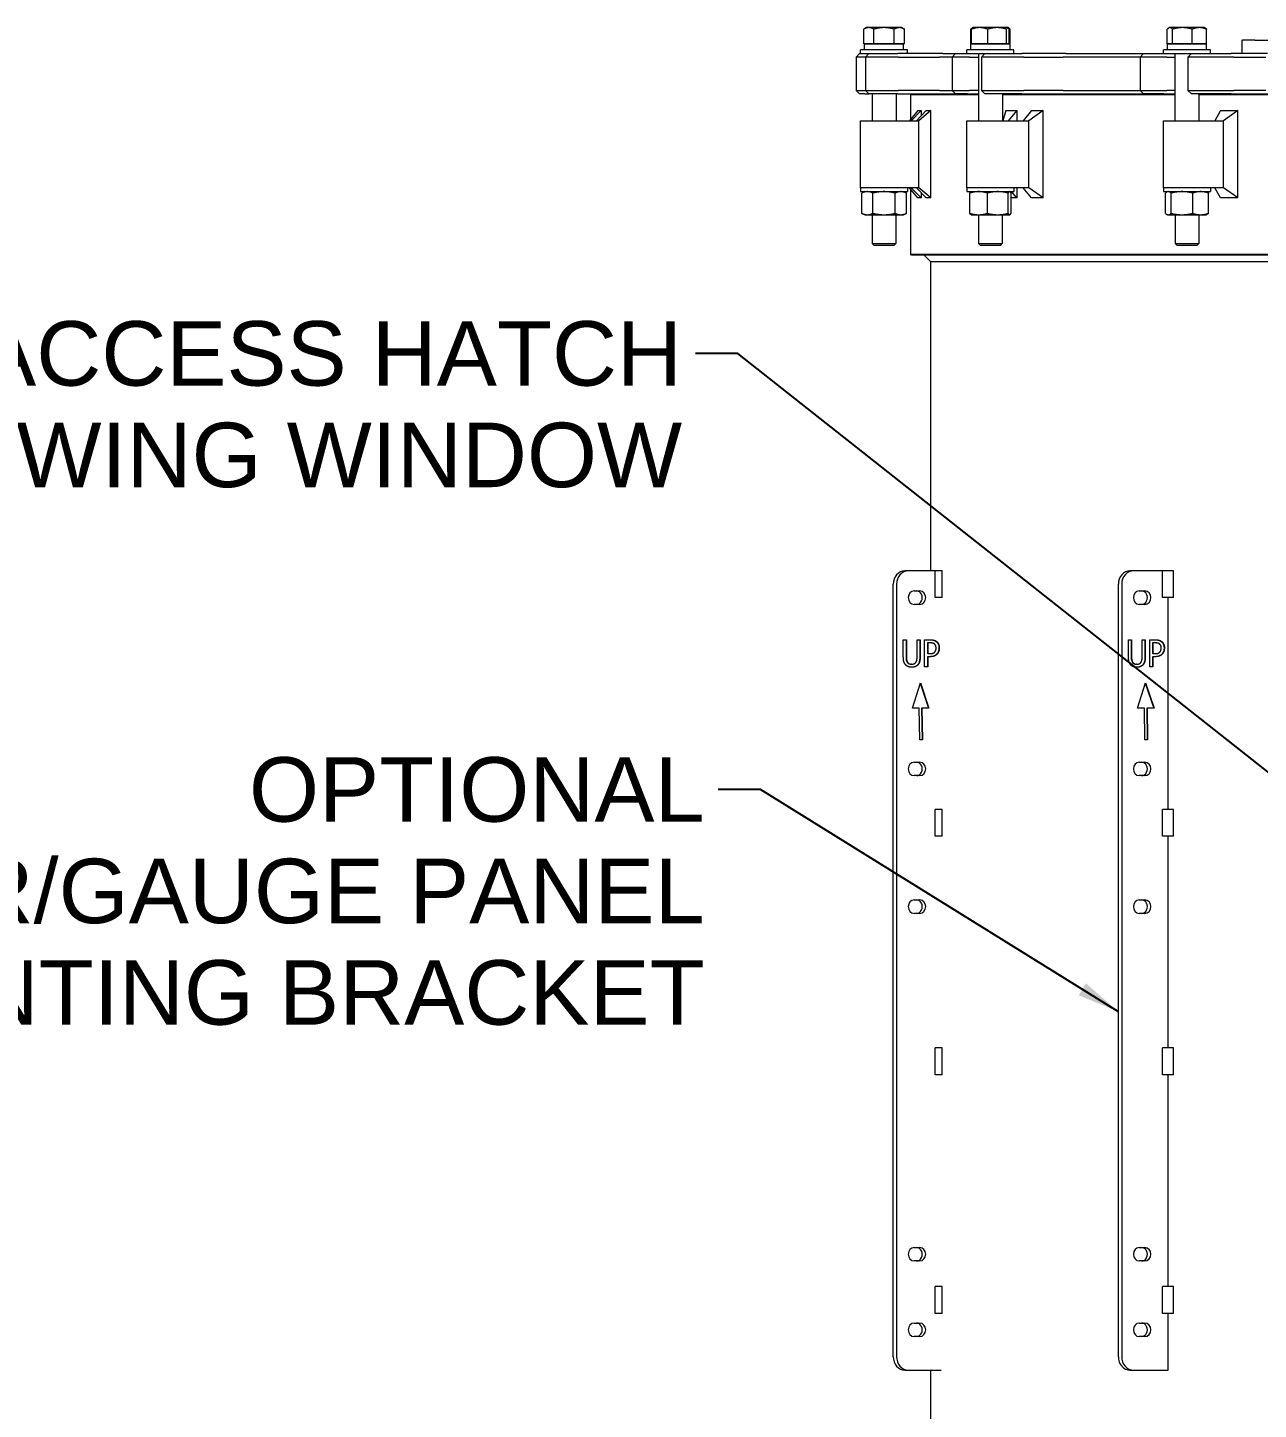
# Model space of a CAD drawing. Header units: inches. Extents: x 20 to 536, y 8 to 344.
# Drawn here: x 213 to 258.8, y 97.5 to 148.9 of the extents above; entities that cross this region are included whole.
import ezdxf

# ---------------------------------------------------------------- set-up
doc = ezdxf.new("R2010")
doc.units = ezdxf.units.IN
doc.header["$LTSCALE"] = 16
doc.header["$MEASUREMENT"] = 0
doc.layers.add('Symbol (ANSI)', color=7, linetype='Continuous', lineweight=25)
doc.layers.add('Visible (ANSI)', color=7, linetype='Continuous', lineweight=50)
doc.styles.add('MEMCOR Medium', font='arial.ttf')
doc.dimstyles.new('Default (ANSI)$7', dxfattribs={"dimscale": 16, "dimtxt": 0.15, "dimasz": 0.098425, "dimexe": 0.125, "dimexo": 0.0625, "dimgap": 0.031496, "dimtad": 0, "dimtih": 1, "dimtoh": 1, "dimdec": 4, "dimrnd": 1e-08, "dimzin": 3, "dimdsep": 46, "dimlunit": 5, "dimtxsty": 'MEMCOR Medium', "dimcen": 0.09, "dimdle": 0.393701, "dimclrd": 256, "dimclre": 256, "dimclrt": 256, "dimadec": 0, "dimazin": 1, "dimtfac": 0.8, "dimtofl": 0, "dimtmove": 0, "dimatfit": 3, "dimfxl": 1, "dimfrac": 1, "dimtolj": 1, "dimtzin": 4, "dimlwd": -1, "dimlwe": -1, "dimarcsym": 0})

msp = doc.modelspace()

# ---------------------------------------------------------------- linework, layer by layer
at = {"layer": 'Visible (ANSI)', "linetype": 'Continuous', "lineweight": 18}
for p, q in [((244.252072, 148.939596), (244.150589, 148.881005)), ((244.150589, 148.335596), (244.150589, 148.881005)), ((244.33996, 148.939596), (244.252072, 148.939596)), ((244.908072, 148.939596), (244.33996, 148.939596)), ((244.52933, 148.335596), (244.52933, 148.881005)), ((245.476185, 148.939596), (244.908072, 148.939596)), ((245.286814, 148.335596), (245.286814, 148.881005)), ((245.564072, 148.939596), (245.476185, 148.939596)), ((245.564072, 148.939596), (245.665556, 148.881005)), ((245.665556, 148.335596), (245.665556, 148.881005)), ((248.133447, 148.335596), (248.133447, 148.881005)), ((248.165296, 148.335596), (248.165296, 148.881005)), ((248.203459, 148.936328), (248.185979, 148.926236)), ((248.20912, 148.939596), (248.203459, 148.936328)), ((248.465772, 148.939596), (248.20912, 148.939596)), ((249.11616, 148.939596), (248.465772, 148.939596)), ((248.766248, 148.335596), (248.766248, 148.881005)), ((249.515508, 148.939596), (249.11616, 148.939596)), ((249.466072, 148.335596), (249.466072, 148.881005)), ((249.52112, 148.939596), (249.515508, 148.939596)), ((249.52112, 148.939596), (249.52678, 148.936328)), ((249.52678, 148.936328), (249.544261, 148.926236)), ((249.564943, 148.335596), (249.564943, 148.881005)), ((249.596793, 148.335596), (249.596793, 148.881005)), ((255.445117, 148.335596), (255.445117, 148.881005)), ((255.52079, 148.939596), (255.497649, 148.926236)), ((255.543143, 148.939596), (255.52079, 148.939596)), ((256.007005, 148.939596), (255.543143, 148.939596)), ((255.641169, 148.335596), (255.641169, 148.881005)), ((256.640652, 148.939596), (256.007005, 148.939596)), ((256.372841, 148.335596), (256.372841, 148.881005)), ((256.83279, 148.939596), (256.640652, 148.939596)), ((256.83279, 148.939596), (256.855931, 148.926236)), ((256.908463, 148.335596), (256.908463, 148.881005)), ((245.783072, 148.116592), (244.033072, 148.116592)), ((244.033072, 147.975967), (244.033072, 148.116592)), ((244.33996, 148.335596), (244.150589, 148.335596)), ((244.178572, 148.335592), (245.637058, 148.335592)), ((244.178572, 148.116592), (244.178572, 148.335592)), ((244.252072, 148.335596), (244.252072, 148.335592)), ((244.52933, 148.335596), (244.33996, 148.335596)), ((244.908072, 148.335596), (244.52933, 148.335596)), ((245.286814, 148.335596), (244.908072, 148.335596)), ((245.476185, 148.335596), (245.286814, 148.335596)), ((245.665556, 148.335596), (245.476185, 148.335596)), ((245.564072, 148.335596), (245.564072, 148.335592)), ((245.637572, 148.116592), (245.637572, 148.180341)), ((245.783072, 147.975967), (245.783072, 148.116592)), ((249.74012, 148.116592), (247.99012, 148.116592)), ((247.99012, 147.975967), (247.99012, 148.116592)), ((248.165296, 148.335596), (248.133447, 148.335596)), ((248.13562, 148.335592), (249.59462, 148.335592)), ((248.13562, 148.116592), (248.13562, 148.335592)), ((248.465772, 148.335596), (248.165296, 148.335596)), ((248.20912, 148.335596), (248.20912, 148.335592)), ((248.766248, 148.335596), (248.465772, 148.335596)), ((249.11616, 148.335596), (248.766248, 148.335596)), ((249.466072, 148.335596), (249.11616, 148.335596)), ((249.515508, 148.335596), (249.466072, 148.335596)), ((249.564943, 148.335596), (249.515508, 148.335596)), ((249.52112, 148.335596), (249.52112, 148.335592)), ((249.596793, 148.335596), (249.564943, 148.335596)), ((249.59462, 148.116592), (249.59462, 148.335592)), ((249.74012, 147.975967), (249.74012, 148.116592)), ((257.05179, 148.116592), (255.30179, 148.116592)), ((255.30179, 147.975967), (255.30179, 148.116592)), ((255.543143, 148.335596), (255.445117, 148.335596)), ((255.44729, 148.335592), (256.90629, 148.335592)), ((255.44729, 148.116592), (255.44729, 148.335592)), ((255.52079, 148.335596), (255.52079, 148.335592)), ((255.641169, 148.335596), (255.543143, 148.335596)), ((256.007005, 148.335596), (255.641169, 148.335596)), ((256.372841, 148.335596), (256.007005, 148.335596)), ((256.640652, 148.335596), (256.372841, 148.335596)), ((256.908463, 148.335596), (256.640652, 148.335596)), ((256.83279, 148.335596), (256.83279, 148.335592)), ((256.90629, 148.116592), (256.90629, 148.335592)), ((257.05179, 147.975967), (257.05179, 148.116592)), ((258.218329, 148.475967), (258.242801, 148.475967)), ((258.218329, 148.475967), (258.218329, 147.975967)), ((258.706327, 148.475967), (258.242801, 148.475967)), ((258.706327, 148.475967), (259.336363, 148.475967)), ((243.995193, 147.975967), (243.865193, 147.845967)), ((243.877713, 147.845967), (243.865193, 147.845967)), ((243.865193, 147.845967), (243.865193, 146.605967)), ((243.923493, 147.845967), (243.877713, 147.845967)), ((244.21258, 147.845967), (243.923493, 147.845967)), ((243.995193, 147.975967), (244.006086, 147.975967)), ((244.006086, 147.975967), (244.033072, 147.975967)), ((244.033072, 147.975967), (244.34258, 147.975967)), ((244.34258, 147.975967), (244.21258, 147.845967)), ((244.218826, 147.845967), (244.21258, 147.845967)), ((244.21258, 147.845967), (244.21258, 146.605967)), ((244.282693, 147.845967), (244.218826, 147.845967)), ((245.450463, 147.845967), (244.282693, 147.845967)), ((244.34258, 147.975967), (244.345578, 147.975967)), ((244.345578, 147.975967), (244.409142, 147.975967)), ((244.409142, 147.975967), (245.425102, 147.975967)), ((246.375359, 147.975967), (245.425102, 147.975967)), ((245.450463, 147.845967), (246.40072, 147.845967)), ((247.101134, 147.975967), (246.375359, 147.975967)), ((246.40072, 147.845967), (246.976733, 147.845967)), ((247.438587, 147.845967), (246.976733, 147.845967)), ((247.101134, 147.975967), (247.568587, 147.975967)), ((247.568587, 147.975967), (247.438587, 147.845967)), ((247.586644, 147.845967), (247.438587, 147.845967)), ((247.438587, 147.845967), (247.438587, 146.605967)), ((247.568587, 147.975967), (247.697397, 147.975967)), ((247.7351, 147.845967), (247.586644, 147.845967)), ((247.697397, 147.975967), (247.845148, 147.975967)), ((248.085622, 147.845967), (247.7351, 147.845967)), ((247.845148, 147.975967), (247.99012, 147.975967)), ((247.99012, 147.975967), (248.660085, 147.975967)), ((248.085622, 147.845967), (248.41762, 147.845967)), ((248.41762, 147.975967), (248.41762, 145.475967)), ((248.660085, 147.975967), (248.530085, 147.845967)), ((248.576139, 147.845967), (248.530085, 147.845967)), ((248.530085, 147.845967), (248.530085, 146.605967)), ((248.739929, 147.845967), (248.576139, 147.845967)), ((248.660085, 147.975967), (248.682191, 147.975967)), ((248.682191, 147.975967), (248.845203, 147.975967)), ((250.105298, 147.845967), (248.739929, 147.845967)), ((248.845203, 147.975967), (250.033074, 147.975967)), ((250.838663, 147.975967), (250.033074, 147.975967)), ((250.105298, 147.845967), (250.910887, 147.845967)), ((251.67566, 147.975967), (250.838663, 147.975967)), ((250.910887, 147.845967), (251.57517, 147.845967)), ((254.431541, 147.845967), (251.57517, 147.845967)), ((251.67566, 147.975967), (254.561541, 147.975967)), ((254.561541, 147.975967), (254.431541, 147.845967)), ((254.844834, 147.845967), (254.431541, 147.845967)), ((254.431541, 147.845967), (254.431541, 146.605967)), ((254.561541, 147.975967), (254.921106, 147.975967)), ((255.073366, 147.845967), (254.844834, 147.845967)), ((254.921106, 147.975967), (255.148552, 147.975967)), ((255.425822, 147.845967), (255.073366, 147.845967)), ((255.148552, 147.975967), (255.315592, 147.975967)), ((255.315592, 147.975967), (256.345159, 147.975967)), ((255.425822, 147.845967), (255.72929, 147.845967)), ((255.72929, 147.975967), (255.72929, 145.475967)), ((256.345159, 147.975967), (256.215159, 147.845967)), ((256.332069, 147.845967), (256.215159, 147.845967)), ((256.215159, 147.845967), (256.215159, 146.605967)), ((256.570847, 147.845967), (256.332069, 147.845967)), ((256.345159, 147.975967), (256.401276, 147.975967)), ((256.401276, 147.975967), (256.638919, 147.975967)), ((257.92595, 147.845967), (256.570847, 147.845967)), ((256.638919, 147.975967), (257.817859, 147.975967)), ((258.356136, 147.975967), (257.817859, 147.975967)), ((257.92595, 147.845967), (258.464227, 147.845967)), ((259.17693, 147.975967), (258.356136, 147.975967)), ((258.464227, 147.845967), (259.115651, 147.845967)), ((243.865193, 146.605967), (243.877713, 146.605967)), ((243.995193, 146.475967), (243.865193, 146.605967)), ((243.877713, 146.605967), (243.923493, 146.605967)), ((243.923493, 146.605967), (244.21258, 146.605967)), ((244.21258, 146.605967), (244.218826, 146.605967)), ((244.34258, 146.475967), (244.21258, 146.605967)), ((244.218826, 146.605967), (244.282693, 146.605967)), ((244.282693, 146.605967), (245.450463, 146.605967)), ((246.40072, 146.605967), (245.450463, 146.605967)), ((246.976733, 146.605967), (246.40072, 146.605967)), ((246.976733, 146.605967), (247.438587, 146.605967)), ((247.438587, 146.605967), (247.586644, 146.605967)), ((247.568587, 146.475967), (247.438587, 146.605967)), ((247.586644, 146.605967), (247.7351, 146.605967)), ((247.7351, 146.605967), (248.085622, 146.605967)), ((248.41762, 146.605967), (248.085622, 146.605967)), ((248.530085, 146.605967), (248.576139, 146.605967)), ((248.660085, 146.475967), (248.530085, 146.605967)), ((248.576139, 146.605967), (248.739929, 146.605967)), ((248.739929, 146.605967), (250.105298, 146.605967)), ((250.910887, 146.605967), (250.105298, 146.605967)), ((251.57517, 146.605967), (250.910887, 146.605967)), ((251.57517, 146.605967), (254.431541, 146.605967)), ((254.431541, 146.605967), (254.844834, 146.605967)), ((254.561541, 146.475967), (254.431541, 146.605967)), ((254.844834, 146.605967), (255.073366, 146.605967)), ((255.073366, 146.605967), (255.425822, 146.605967)), ((255.72929, 146.605967), (255.425822, 146.605967)), ((256.215159, 146.605967), (256.332069, 146.605967)), ((256.345159, 146.475967), (256.215159, 146.605967)), ((256.332069, 146.605967), (256.570847, 146.605967)), ((256.570847, 146.605967), (257.92595, 146.605967)), ((258.464227, 146.605967), (257.92595, 146.605967)), ((259.115651, 146.605967), (258.464227, 146.605967)), ((244.006086, 146.475967), (243.995193, 146.475967)), ((244.051648, 146.475967), (244.006086, 146.475967)), ((244.193355, 146.475967), (244.051648, 146.475967)), ((244.193355, 146.475967), (244.34258, 146.475967)), ((244.345578, 146.475967), (244.34258, 146.475967)), ((244.409142, 146.475967), (244.345578, 146.475967)), ((245.425102, 146.475967), (244.409142, 146.475967)), ((244.460572, 146.475967), (244.460572, 145.475967)), ((245.355572, 146.475967), (245.355572, 145.475967)), ((245.425102, 146.475967), (246.375359, 146.475967)), ((245.930108, 146.475967), (245.898858, 146.444717)), ((248.41762, 146.444717), (245.898858, 146.444717)), ((245.898858, 145.528117), (245.898858, 146.444717)), ((246.375359, 146.475967), (246.909817, 146.475967)), ((246.909817, 146.475967), (247.568587, 146.475967)), ((247.697397, 146.475967), (247.568587, 146.475967)), ((247.845148, 146.475967), (247.697397, 146.475967)), ((248.013398, 146.475967), (247.845148, 146.475967)), ((248.013398, 146.475967), (248.41762, 146.475967)), ((248.682191, 146.475967), (248.660085, 146.475967)), ((248.845203, 146.475967), (248.682191, 146.475967)), ((250.033074, 146.475967), (248.845203, 146.475967)), ((249.31262, 146.475967), (249.31262, 145.475967)), ((255.72929, 146.444717), (249.31262, 146.444717)), ((250.033074, 146.475967), (250.838663, 146.475967)), ((250.838663, 146.475967), (251.386358, 146.475967)), ((251.386358, 146.475967), (254.561541, 146.475967)), ((254.921106, 146.475967), (254.561541, 146.475967)), ((255.148552, 146.475967), (254.921106, 146.475967)), ((255.317731, 146.475967), (255.148552, 146.475967)), ((255.317731, 146.475967), (255.72929, 146.475967)), ((256.401276, 146.475967), (256.345159, 146.475967)), ((256.638919, 146.475967), (256.401276, 146.475967)), ((256.62429, 146.475967), (256.62429, 145.475967)), ((265.282448, 146.444717), (256.62429, 146.444717)), ((257.817859, 146.475967), (256.638919, 146.475967)), ((257.817859, 146.475967), (258.356136, 146.475967)), ((258.356136, 146.475967), (258.833686, 146.475967)), ((258.833686, 146.475967), (263.909439, 146.475967)), ((246.166077, 145.850813), (245.855675, 145.475967)), ((246.287906, 145.850813), (245.918865, 145.475967)), ((246.480114, 145.850813), (246.113956, 145.475967)), ((246.166077, 145.850813), (246.287906, 145.850813)), ((246.653742, 145.850813), (246.197083, 145.475967)), ((246.287906, 145.850813), (246.287906, 145.654045)), ((246.480114, 145.850813), (246.653742, 145.850813)), ((246.653742, 142.601121), (246.653742, 145.850813)), ((249.443939, 145.850813), (249.32705, 145.475967)), ((249.443939, 145.850813), (249.842678, 145.850813)), ((249.842678, 145.850813), (249.526938, 145.475967)), ((249.842678, 145.850813), (249.842678, 145.475967)), ((250.390041, 145.850813), (250.082509, 145.475967)), ((250.832693, 145.850813), (250.299298, 145.475967)), ((250.390041, 145.850813), (250.832693, 145.850813)), ((250.832693, 142.601121), (250.832693, 145.850813)), ((257.422435, 145.850813), (257.220348, 145.475967)), ((257.422435, 145.850813), (258.066722, 145.850813)), ((258.066722, 145.850813), (257.537796, 145.475967)), ((258.066722, 142.601121), (258.066722, 145.850813)), ((244.033072, 145.475967), (245.078776, 145.475967)), ((244.033072, 142.975967), (244.033072, 145.475967)), ((245.078776, 145.475967), (246.197083, 145.475967)), ((246.197083, 142.975967), (246.197083, 145.475967)), ((247.99012, 145.475967), (249.351244, 145.475967)), ((247.99012, 142.975967), (247.99012, 145.475967)), ((249.351244, 145.475967), (250.299298, 145.475967)), ((250.299298, 142.975967), (250.299298, 145.475967)), ((255.30179, 145.475967), (256.904326, 145.475967)), ((255.30179, 142.975967), (255.30179, 145.475967)), ((256.904326, 145.475967), (257.537796, 145.475967)), ((257.537796, 142.975967), (257.537796, 145.475967)), ((245.078776, 142.975967), (244.033072, 142.975967)), ((245.078776, 142.975967), (244.033072, 142.975967)), ((244.033072, 142.975967), (244.033072, 142.835342)), ((246.197083, 142.975967), (245.078776, 142.975967)), ((245.783072, 142.975967), (245.783072, 142.835342)), ((246.166077, 142.601121), (245.855675, 142.975967)), ((246.287906, 142.601121), (245.918865, 142.975967)), ((246.480114, 142.601121), (246.113956, 142.975967)), ((246.653742, 142.601121), (246.197083, 142.975967)), ((249.351244, 142.975967), (247.99012, 142.975967)), ((249.351244, 142.975967), (247.99012, 142.975967)), ((247.99012, 142.975967), (247.99012, 142.835342)), ((250.299298, 142.975967), (249.351244, 142.975967)), ((249.74012, 142.975967), (249.74012, 142.835342)), ((249.842678, 142.975967), (249.842678, 142.601121)), ((250.390041, 142.601121), (250.082509, 142.975967)), ((250.832693, 142.601121), (250.299298, 142.975967)), ((256.904326, 142.975967), (255.30179, 142.975967)), ((256.904326, 142.975967), (255.30179, 142.975967)), ((255.30179, 142.975967), (255.30179, 142.835342)), ((257.537796, 142.975967), (256.904326, 142.975967)), ((257.05179, 142.975967), (257.05179, 142.835342)), ((257.422435, 142.601121), (257.220348, 142.975967)), ((258.066722, 142.601121), (257.537796, 142.975967)), ((244.033072, 142.835342), (245.783072, 142.835342)), ((244.189072, 142.835342), (244.077843, 142.783475)), ((244.077843, 142.02821), (244.077843, 142.783475)), ((244.492957, 142.02821), (244.492957, 142.783475)), ((245.323187, 142.02821), (245.323187, 142.783475)), ((245.627072, 142.835342), (245.738302, 142.783475)), ((245.738302, 142.02821), (245.738302, 142.783475)), ((245.898858, 140.507217), (245.898858, 142.923818)), ((246.287906, 142.601121), (246.166077, 142.601121)), ((246.287906, 142.79789), (246.287906, 142.601121)), ((246.653742, 142.601121), (246.480114, 142.601121)), ((247.99012, 142.835342), (249.74012, 142.835342)), ((248.098088, 142.02821), (248.098088, 142.783475)), ((248.14612, 142.835342), (248.139916, 142.832449)), ((248.756753, 142.02821), (248.756753, 142.783475)), ((249.523785, 142.02821), (249.523785, 142.783475)), ((249.58412, 142.835342), (249.590324, 142.832449)), ((249.632152, 142.02821), (249.632152, 142.783475)), ((249.842678, 142.601121), (249.632152, 142.601121)), ((249.842678, 142.601121), (249.645389, 142.835342)), ((250.832693, 142.601121), (250.390041, 142.601121)), ((255.30179, 142.835342), (257.05179, 142.835342)), ((255.37485, 142.02821), (255.37485, 142.783475)), ((255.45779, 142.835342), (255.432427, 142.823515)), ((255.589729, 142.02821), (255.589729, 142.783475)), ((256.39167, 142.02821), (256.39167, 142.783475)), ((256.89579, 142.835342), (256.921154, 142.823515)), ((256.978731, 142.02821), (256.978731, 142.783475)), ((258.066722, 142.601121), (257.422435, 142.601121)), ((244.189072, 141.976342), (244.077843, 142.02821)), ((244.189072, 141.976342), (244.2854, 141.976342)), ((244.2854, 141.976342), (244.908072, 141.976342)), ((244.470572, 141.976342), (244.470572, 140.901707)), ((244.908072, 141.976342), (245.530744, 141.976342)), ((245.345572, 141.976342), (245.345572, 140.901707)), ((245.530744, 141.976342), (245.627072, 141.976342)), ((245.627072, 141.976342), (245.738302, 142.02821)), ((248.14612, 141.976342), (248.139916, 141.979236)), ((248.14612, 141.976342), (248.42742, 141.976342)), ((248.42742, 141.976342), (249.140269, 141.976342)), ((248.42762, 141.976342), (248.42762, 140.901707)), ((249.140269, 141.976342), (249.577969, 141.976342)), ((249.30262, 141.976342), (249.30262, 140.901707)), ((249.577969, 141.976342), (249.58412, 141.976342)), ((249.58412, 141.976342), (249.590324, 141.979236)), ((255.45779, 141.976342), (255.432427, 141.98817)), ((255.45779, 141.976342), (255.48229, 141.976342)), ((255.48229, 141.976342), (255.990699, 141.976342)), ((255.73929, 141.976342), (255.73929, 140.901707)), ((255.990699, 141.976342), (256.6852, 141.976342)), ((256.61429, 141.976342), (256.61429, 140.901707)), ((256.6852, 141.976342), (256.89579, 141.976342)), ((256.89579, 141.976342), (256.921154, 141.98817)), ((244.470572, 140.901707), (245.345572, 140.901707)), ((244.538733, 140.835592), (244.470572, 140.901707)), ((245.277411, 140.835592), (244.538733, 140.835592)), ((245.277411, 140.835592), (245.345572, 140.901707)), ((245.898858, 140.507217), (270.878262, 140.507217)), ((245.930108, 140.475967), (245.898858, 140.507217)), ((270.853857, 140.475967), (245.930108, 140.475967)), ((246.650373, 140.225967), (246.400373, 140.475967)), ((248.42762, 140.901707), (249.30262, 140.901707)), ((248.495781, 140.835592), (248.42762, 140.901707)), ((249.234459, 140.835592), (248.495781, 140.835592)), ((249.234459, 140.835592), (249.30262, 140.901707)), ((255.73929, 140.901707), (256.61429, 140.901707)), ((255.807451, 140.835592), (255.73929, 140.901707)), ((256.546129, 140.835592), (255.807451, 140.835592)), ((256.546129, 140.835592), (256.61429, 140.901707)), ((246.650373, 128.725967), (246.650373, 140.225967)), ((270.498147, 140.225967), (246.650373, 140.225967)), ((245.807572, 128.725967), (245.682572, 128.725967)), ((246.810426, 128.725967), (245.807572, 128.725967)), ((247.072086, 128.725967), (246.810426, 128.725967)), ((246.810426, 127.725967), (246.810426, 128.725967)), ((247.072086, 127.725967), (247.072086, 128.725967)), ((254.182572, 128.725967), (254.057572, 128.725967)), ((255.265103, 128.725967), (254.182572, 128.725967)), ((255.675386, 128.725967), (255.265103, 128.725967)), ((255.265103, 127.725967), (255.265103, 128.725967)), ((255.675386, 127.725967), (255.675386, 128.725967)), ((245.249559, 99.475967), (245.249559, 128.225967)), ((245.374559, 128.225967), (245.374559, 99.475967)), ((253.624559, 99.475967), (253.624559, 128.225967)), ((253.749559, 128.225967), (253.749559, 99.475967)), ((246.024078, 127.975967), (246.240584, 127.975967)), ((247.072086, 127.725967), (246.810426, 127.725967)), ((254.399078, 127.975967), (254.615584, 127.975967)), ((255.675386, 127.725967), (255.265103, 127.725967)), ((255.48161, 119.845967), (255.48161, 127.725967)), ((246.240584, 127.475967), (246.024078, 127.475967)), ((254.615584, 127.475967), (254.399078, 127.475967)), ((245.624961, 125.531811), (245.624961, 126.155798)), ((245.624961, 126.155798), (245.740056, 126.155798)), ((245.727556, 126.155798), (245.727556, 125.531811)), ((245.740056, 126.155798), (245.740056, 125.531811)), ((246.136575, 125.528569), (246.136575, 126.155798)), ((246.136575, 126.155798), (246.251671, 126.155798)), ((246.239171, 126.155798), (246.239171, 125.531811)), ((246.251671, 126.155798), (246.251671, 125.531811)), ((246.416595, 125.155798), (246.416595, 126.155798)), ((246.416595, 126.155798), (246.634154, 126.155798)), ((246.531691, 126.040725), (246.519191, 126.040725)), ((246.519191, 126.040725), (246.519191, 125.642021)), ((246.531691, 126.040725), (246.531691, 125.642021)), ((246.627136, 126.040725), (246.531691, 126.040725)), ((253.999961, 125.531811), (253.999961, 126.155798)), ((253.999961, 126.155798), (254.115056, 126.155798)), ((254.102556, 126.155798), (254.102556, 125.531811)), ((254.115056, 126.155798), (254.115056, 125.531811)), ((254.511575, 125.528569), (254.511575, 126.155798)), ((254.511575, 126.155798), (254.626671, 126.155798)), ((254.614171, 126.155798), (254.614171, 125.531811)), ((254.626671, 126.155798), (254.626671, 125.531811)), ((254.791595, 125.155798), (254.791595, 126.155798)), ((254.791595, 126.155798), (255.009154, 126.155798)), ((254.906691, 126.040725), (254.894191, 126.040725)), ((254.894191, 126.040725), (254.894191, 125.642021)), ((254.906691, 126.040725), (254.906691, 125.642021)), ((255.002136, 126.040725), (254.906691, 126.040725)), ((246.531691, 125.642021), (246.519191, 125.642021)), ((246.531691, 125.528569), (246.519191, 125.528569)), ((246.519191, 125.528569), (246.519191, 125.155798)), ((246.531691, 125.642021), (246.610293, 125.642021)), ((246.629241, 125.528569), (246.531691, 125.528569)), ((246.531691, 125.528569), (246.531691, 125.155798)), ((254.906691, 125.642021), (254.894191, 125.642021)), ((254.906691, 125.528569), (254.894191, 125.528569)), ((254.894191, 125.528569), (254.894191, 125.155798)), ((254.906691, 125.642021), (254.985293, 125.642021)), ((255.004241, 125.528569), (254.906691, 125.528569)), ((254.906691, 125.528569), (254.906691, 125.155798)), ((245.937965, 125.24818), (245.925465, 125.24818)), ((246.531691, 125.155798), (246.416595, 125.155798)), ((254.312965, 125.24818), (254.300465, 125.24818)), ((254.906691, 125.155798), (254.791595, 125.155798)), ((245.963967, 123.606425), (246.258668, 124.558628)), ((246.252712, 124.539384), (246.566127, 123.6177)), ((246.258668, 124.558628), (246.578627, 123.6177)), ((254.338967, 123.606425), (254.633668, 124.558628)), ((254.627712, 124.539384), (254.941127, 123.6177)), ((254.633668, 124.558628), (254.953627, 123.6177)), ((246.22046, 123.611925), (245.963967, 123.606425)), ((246.20796, 123.611925), (245.964051, 123.606694)), ((246.22046, 123.611925), (246.20796, 123.611925)), ((246.234089, 122.436022), (246.22046, 123.611925)), ((246.566127, 123.6177), (246.306072, 123.613507)), ((246.306072, 123.613507), (246.321449, 122.43968)), ((246.318572, 123.613507), (246.306072, 123.613507)), ((246.578627, 123.6177), (246.318572, 123.613507)), ((246.318572, 123.613507), (246.333949, 122.43968)), ((246.578627, 123.6177), (246.566127, 123.6177)), ((254.59546, 123.611925), (254.338967, 123.606425)), ((254.58296, 123.611925), (254.339051, 123.606694)), ((254.59546, 123.611925), (254.58296, 123.611925)), ((254.609089, 122.436022), (254.59546, 123.611925)), ((254.941127, 123.6177), (254.681072, 123.613507)), ((254.681072, 123.613507), (254.696449, 122.43968)), ((254.693572, 123.613507), (254.681072, 123.613507)), ((254.953627, 123.6177), (254.693572, 123.613507)), ((254.693572, 123.613507), (254.708949, 122.43968)), ((254.953627, 123.6177), (254.941127, 123.6177)), ((246.321449, 122.43968), (246.234083, 122.43648)), ((246.333949, 122.43968), (246.234089, 122.436022)), ((246.333949, 122.43968), (246.321449, 122.43968)), ((254.696449, 122.43968), (254.609083, 122.43648)), ((254.708949, 122.43968), (254.609089, 122.436022)), ((254.708949, 122.43968), (254.696449, 122.43968)), ((246.024078, 121.600967), (246.240584, 121.600967)), ((254.399078, 121.600967), (254.615584, 121.600967)), ((246.240584, 121.100967), (246.024078, 121.100967)), ((254.615584, 121.100967), (254.399078, 121.100967)), ((247.072086, 119.845967), (246.810426, 119.845967)), ((246.810426, 118.845967), (246.810426, 119.845967)), ((247.072086, 118.845967), (247.072086, 119.845967)), ((255.675386, 119.845967), (255.265103, 119.845967)), ((255.265103, 118.845967), (255.265103, 119.845967)), ((255.675386, 118.845967), (255.675386, 119.845967)), ((247.072086, 118.845967), (246.810426, 118.845967)), ((255.675386, 118.845967), (255.265103, 118.845967)), ((255.48161, 110.965967), (255.48161, 118.845967)), ((246.024078, 116.475967), (246.240584, 116.475967)), ((254.399078, 116.475967), (254.615584, 116.475967)), ((246.240584, 115.975967), (246.024078, 115.975967)), ((254.615584, 115.975967), (254.399078, 115.975967)), ((247.072086, 110.965967), (246.810426, 110.965967)), ((246.810426, 109.965967), (246.810426, 110.965967)), ((247.072086, 109.965967), (247.072086, 110.965967)), ((255.675386, 110.965967), (255.265103, 110.965967)), ((255.265103, 109.965967), (255.265103, 110.965967)), ((255.675386, 109.965967), (255.675386, 110.965967)), ((247.072086, 109.965967), (246.810426, 109.965967)), ((255.675386, 109.965967), (255.265103, 109.965967)), ((255.48161, 102.085967), (255.48161, 109.965967)), ((246.024078, 103.538467), (246.240584, 103.538467)), ((254.399078, 103.538467), (254.615584, 103.538467)), ((246.240584, 103.038467), (246.024078, 103.038467)), ((254.615584, 103.038467), (254.399078, 103.038467)), ((247.072086, 102.085967), (246.810426, 102.085967)), ((246.810426, 101.085967), (246.810426, 102.085967)), ((247.072086, 101.085967), (247.072086, 102.085967)), ((255.675386, 102.085967), (255.265103, 102.085967)), ((255.265103, 101.085967), (255.265103, 102.085967)), ((255.675386, 101.085967), (255.675386, 102.085967)), ((247.072086, 101.085967), (246.810426, 101.085967)), ((255.675386, 101.085967), (255.265103, 101.085967)), ((255.48161, 98.975967), (255.48161, 101.085967)), ((246.024078, 100.725967), (246.240584, 100.725967)), ((254.399078, 100.725967), (254.615584, 100.725967)), ((246.240584, 100.225967), (246.024078, 100.225967)), ((254.615584, 100.225967), (254.399078, 100.225967)), ((245.682572, 98.975967), (245.807572, 98.975967)), ((245.807572, 98.975967), (247.026932, 98.975967)), ((246.650373, 72.475967), (246.650373, 98.975967)), ((254.057572, 98.975967), (254.182572, 98.975967)), ((254.182572, 98.975967), (255.48161, 98.975967))]:
    msp.add_line(p, q, dxfattribs=at)
for centre, major_axis, ratio, start_param, end_param in [((244.908072, 148.180341), (0, 4.1372), 0.176326981, 4.71238898, 4.749923496), ((245.682572, 128.225967), (0, 0.5), 0.866025404, 0, 1.570796327), ((245.807572, 128.225967), (0, 0.5), 0.866025404, 0, 1.570796327), ((254.057572, 128.225967), (0, 0.5), 0.866025404, 0, 1.570796327), ((254.182572, 128.225967), (0, 0.5), 0.866025404, 0, 1.570796327), ((246.024078, 127.725967), (0, -0.25), 0.866025404, 3.141592654, 6.283185307), ((246.115584, 127.725967), (0, -0.25), 0.866025404, 0, 3.141592654), ((246.240584, 127.725967), (0, 0.25), 0.866025404, 3.141592654, 6.283185307), ((254.399078, 127.725967), (0, -0.25), 0.866025404, 3.141592654, 6.283185307), ((254.490584, 127.725967), (0, -0.25), 0.866025404, 0, 3.141592654), ((254.615584, 127.725967), (0, 0.25), 0.866025404, 3.141592654, 6.283185307), ((246.024078, 121.350967), (0, -0.25), 0.866025404, 3.141592654, 6.283185307), ((246.115584, 121.350967), (0, -0.25), 0.866025404, 0, 3.141592654), ((246.240584, 121.350967), (0, 0.25), 0.866025404, 3.141592654, 6.283185307), ((254.399078, 121.350967), (0, -0.25), 0.866025404, 3.141592654, 6.283185307), ((254.490584, 121.350967), (0, -0.25), 0.866025404, 0, 3.141592654), ((254.615584, 121.350967), (0, 0.25), 0.866025404, 3.141592654, 6.283185307), ((246.024078, 116.225967), (0, -0.25), 0.866025404, 3.141592654, 6.283185307), ((246.115584, 116.225967), (0, -0.25), 0.866025404, 0, 3.141592654), ((246.240584, 116.225967), (0, 0.25), 0.866025404, 3.141592654, 6.283185307), ((254.399078, 116.225967), (0, -0.25), 0.866025404, 3.141592654, 6.283185307), ((254.490584, 116.225967), (0, -0.25), 0.866025404, 0, 3.141592654), ((254.615584, 116.225967), (0, 0.25), 0.866025404, 3.141592654, 6.283185307), ((246.024078, 103.288467), (0, -0.25), 0.866025404, 3.141592654, 6.283185307), ((246.115584, 103.288467), (0, -0.25), 0.866025404, 0, 3.141592654), ((246.240584, 103.288467), (0, 0.25), 0.866025404, 3.141592654, 6.283185307), ((254.399078, 103.288467), (0, -0.25), 0.866025404, 3.141592654, 6.283185307), ((254.490584, 103.288467), (0, -0.25), 0.866025404, 0, 3.141592654), ((254.615584, 103.288467), (0, 0.25), 0.866025404, 3.141592654, 6.283185307), ((246.024078, 100.475967), (0, -0.25), 0.866025404, 3.141592654, 6.283185307), ((246.115584, 100.475967), (0, -0.25), 0.866025404, 0, 3.141592654), ((246.240584, 100.475967), (0, 0.25), 0.866025404, 3.141592654, 6.283185307), ((254.399078, 100.475967), (0, -0.25), 0.866025404, 3.141592654, 6.283185307), ((254.490584, 100.475967), (0, -0.25), 0.866025404, 0, 3.141592654), ((254.615584, 100.475967), (0, 0.25), 0.866025404, 3.141592654, 6.283185307), ((245.682572, 99.475967), (0, -0.5), 0.866025404, 4.71238898, 6.283185307), ((245.807572, 99.475967), (0, -0.5), 0.866025404, 4.71238898, 6.283185307), ((254.057572, 99.475967), (0, -0.5), 0.866025404, 4.71238898, 6.283185307), ((254.182572, 99.475967), (0, -0.5), 0.866025404, 4.71238898, 6.283185307)]:
    msp.add_ellipse(centre, major_axis=major_axis, ratio=ratio, start_param=start_param, end_param=end_param, dxfattribs=at)
for points, weights in [([(244.33996, 148.939596), (244.252072, 148.939596), (244.150589, 148.881005)], [1, 1.0379548493, 1]), ([(244.52933, 148.881005), (244.427847, 148.939596), (244.33996, 148.939596)], [1, 1.0379548493, 1]), ([(244.908072, 148.939596), (244.732298, 148.939596), (244.52933, 148.881005)], [1, 1.0379548493, 1]), ([(245.286814, 148.881005), (245.083847, 148.939596), (244.908072, 148.939596)], [1, 1.0379548493, 1]), ([(245.476185, 148.939596), (245.388298, 148.939596), (245.286814, 148.881005)], [1, 1.0379548493, 1]), ([(245.665556, 148.881005), (245.564072, 148.939596), (245.476185, 148.939596)], [1, 1.0379548493, 1]), ([(248.133447, 148.881005), (248.161145, 148.911898), (248.185979, 148.926236)], [1, 1.01965956375, 1.01895290532]), ([(248.172506, 148.896047), (248.153318, 148.889117), (248.133447, 148.881005)], [1.00881298069, 1.00508876131, 1]), ([(248.465772, 148.939596), (248.326321, 148.939596), (248.165296, 148.881005)], [1, 1.0379548493, 1]), ([(248.165296, 148.881005), (248.185666, 148.926055), (248.203459, 148.936328)], [1, 1.02892942038, 1.01375847525]), ([(248.766248, 148.881005), (248.605224, 148.939596), (248.465772, 148.939596)], [1, 1.0379548493, 1]), ([(249.11616, 148.939596), (248.953765, 148.939596), (248.766248, 148.881005)], [1, 1.0379548493, 1]), ([(249.466072, 148.881005), (249.278555, 148.939596), (249.11616, 148.939596)], [1, 1.0379548493, 1]), ([(249.515508, 148.939596), (249.492564, 148.939596), (249.466072, 148.881005)], [1, 1.0379548493, 1]), ([(249.564943, 148.881005), (249.538451, 148.939596), (249.515508, 148.939596)], [1, 1.0379548493, 1]), ([(249.596793, 148.881005), (249.56267, 148.919064), (249.53254, 148.932176)], [1, 1.02433062887, 1.01746737806]), ([(255.543143, 148.939596), (255.497649, 148.939596), (255.445117, 148.881005)], [1, 1.0379548493, 1]), ([(255.641169, 148.881005), (255.588637, 148.939596), (255.543143, 148.939596)], [1, 1.0379548493, 1]), ([(256.007005, 148.939596), (255.83722, 148.939596), (255.641169, 148.881005)], [1, 1.0379548493, 1]), ([(256.372841, 148.881005), (256.17679, 148.939596), (256.007005, 148.939596)], [1, 1.0379548493, 1]), ([(256.640652, 148.939596), (256.516361, 148.939596), (256.372841, 148.881005)], [1, 1.0379548493, 1]), ([(256.908463, 148.881005), (256.764944, 148.939596), (256.640652, 148.939596)], [1, 1.0379548493, 1]), ([(256.855931, 148.926236), (256.880765, 148.911898), (256.908463, 148.881005)], [1.01895290532, 1.01965956375, 1]), ([(244.2854, 142.835342), (244.189072, 142.835342), (244.077843, 142.783475)], [1, 1.0379548493, 1]), ([(244.492957, 142.783475), (244.381728, 142.835342), (244.2854, 142.835342)], [1, 1.0379548493, 1]), ([(244.908072, 142.835342), (244.715417, 142.835342), (244.492957, 142.783475)], [1, 1.0379548493, 1]), ([(245.323187, 142.783475), (245.100728, 142.835342), (244.908072, 142.835342)], [1, 1.0379548493, 1]), ([(245.530744, 142.835342), (245.434417, 142.835342), (245.323187, 142.783475)], [1, 1.0379548493, 1]), ([(245.738302, 142.783475), (245.627072, 142.835342), (245.530744, 142.835342)], [1, 1.0379548493, 1]), ([(248.42742, 142.835342), (248.274576, 142.835342), (248.098088, 142.783475)], [1, 1.0379548493, 1]), ([(248.098088, 142.783475), (248.120414, 142.823355), (248.139916, 142.832449)], [1, 1.02892942038, 1.01375847525]), ([(248.756753, 142.783475), (248.580264, 142.835342), (248.42742, 142.835342)], [1, 1.0379548493, 1]), ([(249.140269, 142.835342), (248.962279, 142.835342), (248.756753, 142.783475)], [1, 1.0379548493, 1]), ([(249.523785, 142.783475), (249.31826, 142.835342), (249.140269, 142.835342)], [1, 1.0379548493, 1]), ([(249.577969, 142.835342), (249.552822, 142.835342), (249.523785, 142.783475)], [1, 1.0379548493, 1]), ([(249.632152, 142.783475), (249.603115, 142.835342), (249.577969, 142.835342)], [1, 1.0379548493, 1]), ([(255.48229, 142.835342), (255.432427, 142.835342), (255.37485, 142.783475)], [1, 1.0379548493, 1]), ([(255.589729, 142.783475), (255.532153, 142.835342), (255.48229, 142.835342)], [1, 1.0379548493, 1]), ([(255.990699, 142.835342), (255.804608, 142.835342), (255.589729, 142.783475)], [1, 1.0379548493, 1]), ([(256.39167, 142.783475), (256.17679, 142.835342), (255.990699, 142.835342)], [1, 1.0379548493, 1]), ([(256.6852, 142.835342), (256.548972, 142.835342), (256.39167, 142.783475)], [1, 1.0379548493, 1]), ([(256.978731, 142.783475), (256.821428, 142.835342), (256.6852, 142.835342)], [1, 1.0379548493, 1]), ([(256.921154, 142.823515), (256.948372, 142.810823), (256.978731, 142.783475)], [1.01895290532, 1.01965956375, 1]), ([(244.077843, 142.02821), (244.189072, 141.976342), (244.2854, 141.976342)], [1, 1.0379548493, 1]), ([(244.2854, 141.976342), (244.381728, 141.976342), (244.492957, 142.02821)], [1, 1.0379548493, 1]), ([(244.492957, 142.02821), (244.715417, 141.976342), (244.908072, 141.976342)], [1, 1.0379548493, 1]), ([(244.908072, 141.976342), (245.100728, 141.976342), (245.323187, 142.02821)], [1, 1.0379548493, 1]), ([(245.323187, 142.02821), (245.434417, 141.976342), (245.530744, 141.976342)], [1, 1.0379548493, 1]), ([(245.530744, 141.976342), (245.627072, 141.976342), (245.738302, 142.02821)], [1, 1.0379548493, 1]), ([(248.139916, 141.979236), (248.120414, 141.988329), (248.098088, 142.02821)], [1.01375847525, 1.02892942038, 1]), ([(248.098088, 142.02821), (248.274576, 141.976342), (248.42742, 141.976342)], [1, 1.0379548493, 1]), ([(248.42742, 141.976342), (248.580264, 141.976342), (248.756753, 142.02821)], [1, 1.0379548493, 1]), ([(248.756753, 142.02821), (248.962279, 141.976342), (249.140269, 141.976342)], [1, 1.0379548493, 1]), ([(249.140269, 141.976342), (249.31826, 141.976342), (249.523785, 142.02821)], [1, 1.0379548493, 1]), ([(249.523785, 142.02821), (249.552822, 141.976342), (249.577969, 141.976342)], [1, 1.0379548493, 1]), ([(249.577969, 141.976342), (249.603115, 141.976342), (249.632152, 142.02821)], [1, 1.0379548493, 1]), ([(255.37485, 142.02821), (255.432427, 141.976342), (255.48229, 141.976342)], [1, 1.0379548493, 1]), ([(255.48229, 141.976342), (255.532153, 141.976342), (255.589729, 142.02821)], [1, 1.0379548493, 1]), ([(255.589729, 142.02821), (255.804608, 141.976342), (255.990699, 141.976342)], [1, 1.0379548493, 1]), ([(255.990699, 141.976342), (256.17679, 141.976342), (256.39167, 142.02821)], [1, 1.0379548493, 1]), ([(256.39167, 142.02821), (256.548972, 141.976342), (256.6852, 141.976342)], [1, 1.0379548493, 1]), ([(256.6852, 141.976342), (256.821428, 141.976342), (256.978731, 142.02821)], [1, 1.0379548493, 1]), ([(256.978731, 142.02821), (256.948372, 142.000862), (256.921154, 141.98817)], [1, 1.01965956375, 1.01895290532])]:
    msp.add_rational_spline(points, weights, degree=2, dxfattribs=at)
for points, knots in [([(246.621654, 126.155798), (246.656619, 126.155798), (246.709913, 126.153565), (246.789935, 126.130631), (246.820677, 126.115594), (246.848336, 126.093399)], [-0.7255066345, -0.7255066345, -0.7255066345, -0.7255066345, -0.2963664951, -0.2963664951, 0, 0, 0, 0]), ([(246.848336, 126.093399), (246.867316, 126.078471), (246.884224, 126.060883), (246.910365, 126.024054), (246.92383, 126.001494), (246.946756, 125.935065), (246.951502, 125.894473), (246.951502, 125.854339)], [-0.8444770711, -0.8444770711, -0.8444770711, -0.8444770711, -0.5445297246, -0.5445297246, -0.3058237555, -0.3058237555, 0, 0, 0, 0]), ([(254.996654, 126.155798), (255.031619, 126.155798), (255.084913, 126.153565), (255.164935, 126.130631), (255.195677, 126.115594), (255.223336, 126.093399)], [-0.7255066345, -0.7255066345, -0.7255066345, -0.7255066345, -0.2963664951, -0.2963664951, 0, 0, 0, 0]), ([(255.223336, 126.093399), (255.242316, 126.078471), (255.259224, 126.060883), (255.285365, 126.024054), (255.29883, 126.001494), (255.321756, 125.935065), (255.326502, 125.894473), (255.326502, 125.854339)], [-0.8444770711, -0.8444770711, -0.8444770711, -0.8444770711, -0.5445297246, -0.5445297246, -0.3058237555, -0.3058237555, 0, 0, 0, 0]), ([(245.727556, 125.531811), (245.727556, 125.466152), (245.732597, 125.430194), (245.741028, 125.382375), (245.750476, 125.355021), (245.764752, 125.330028)], [-0.371862003, -0.371862003, -0.371862003, -0.371862003, -0.2281453177, -0.2281453177, 0, 0, 0, 0]), ([(246.239171, 125.531811), (246.239171, 125.491864), (246.237173, 125.450727), (246.224658, 125.358282), (246.214087, 125.327563), (246.196554, 125.281184), (246.179014, 125.252082), (246.156358, 125.227111)], [-0.467674705, -0.467674705, -0.467674705, -0.467674705, -0.3856132751, -0.3856132751, -0.275578199, -0.275578199, 0, 0, 0, 0]), ([(246.875707, 125.632297), (246.860792, 125.615344), (246.844515, 125.60037), (246.808923, 125.574292), (246.789953, 125.563526), (246.748332, 125.545469), (246.702446, 125.528569), (246.616741, 125.528569)], [-2.121990443, -2.121990443, -2.121990443, -2.121990443, -1.442842816, -1.442842816, -0.754099623, -0.754099623, 0, 0, 0, 0]), ([(246.951502, 125.854339), (246.951502, 125.830656), (246.9495, 125.807185), (246.939901, 125.754537), (246.932178, 125.732124), (246.914193, 125.685761), (246.897464, 125.656928), (246.875707, 125.632297)], [-0.4807015504, -0.4807015504, -0.4807015504, -0.4807015504, -0.3871149581, -0.3871149581, -0.2680978808, -0.2680978808, 0, 0, 0, 0]), ([(254.102556, 125.531811), (254.102556, 125.466152), (254.107597, 125.430194), (254.116028, 125.382375), (254.125476, 125.355021), (254.139752, 125.330028)], [-0.371862003, -0.371862003, -0.371862003, -0.371862003, -0.2281453177, -0.2281453177, 0, 0, 0, 0]), ([(254.614171, 125.531811), (254.614171, 125.491864), (254.612173, 125.450727), (254.599658, 125.358282), (254.589087, 125.327563), (254.571554, 125.281184), (254.554014, 125.252082), (254.531358, 125.227111)], [-0.467674705, -0.467674705, -0.467674705, -0.467674705, -0.3856132751, -0.3856132751, -0.275578199, -0.275578199, 0, 0, 0, 0]), ([(255.250707, 125.632297), (255.235792, 125.615344), (255.219515, 125.60037), (255.183923, 125.574292), (255.164953, 125.563526), (255.123332, 125.545469), (255.077446, 125.528569), (254.991741, 125.528569)], [-2.121990443, -2.121990443, -2.121990443, -2.121990443, -1.442842816, -1.442842816, -0.754099623, -0.754099623, 0, 0, 0, 0]), ([(255.326502, 125.854339), (255.326502, 125.830656), (255.3245, 125.807185), (255.314901, 125.754537), (255.307178, 125.732124), (255.289193, 125.685761), (255.272464, 125.656928), (255.250707, 125.632297)], [-0.4807015504, -0.4807015504, -0.4807015504, -0.4807015504, -0.3871149581, -0.3871149581, -0.2680978808, -0.2680978808, 0, 0, 0, 0]), ([(245.764752, 125.330028), (245.77285, 125.315861), (245.782567, 125.303382), (245.808136, 125.279459), (245.822214, 125.271448), (245.861638, 125.252757), (245.894194, 125.24818), (245.925465, 125.24818)], [-0.4545311978, -0.4545311978, -0.4545311978, -0.4545311978, -0.3744036195, -0.3744036195, -0.2751501522, -0.2751501522, 0, 0, 0, 0]), ([(246.156358, 125.227111), (246.142713, 125.211622), (246.127824, 125.197933), (246.095399, 125.17443), (246.078235, 125.164889), (246.038384, 125.148371), (245.998856, 125.13554), (245.931879, 125.134765)], [-1.621814164, -1.621814164, -1.621814164, -1.621814164, -1.122952591, -1.122952591, -0.623679835, -0.623679835, -0.019053199, -0.019053199, -0.019053199, -0.019053199]), ([(254.139752, 125.330028), (254.14785, 125.315861), (254.157567, 125.303382), (254.183136, 125.279459), (254.197214, 125.271448), (254.236638, 125.252757), (254.269194, 125.24818), (254.300465, 125.24818)], [-0.4545311978, -0.4545311978, -0.4545311978, -0.4545311978, -0.3744036195, -0.3744036195, -0.2751501522, -0.2751501522, 0, 0, 0, 0]), ([(254.531358, 125.227111), (254.517713, 125.211622), (254.502824, 125.197933), (254.470399, 125.17443), (254.453235, 125.164889), (254.413384, 125.148371), (254.373856, 125.13554), (254.306879, 125.134765)], [-1.621814164, -1.621814164, -1.621814164, -1.621814164, -1.122952591, -1.122952591, -0.623679835, -0.623679835, -0.019053199, -0.019053199, -0.019053199, -0.019053199])]:
    msp.add_open_spline(points, degree=3, knots=knots, dxfattribs=at)
for points in [[(246.781533, 126.002637), (246.754162, 126.023707), (246.681175, 126.040725), (246.627136, 126.040725)], [(246.634154, 126.155798), (246.711352, 126.155798), (246.81943, 126.126624), (246.860836, 126.093399)], [(246.843993, 125.850287), (246.843993, 125.902151), (246.813114, 125.978326), (246.781533, 126.002637)], [(246.860836, 126.093399), (246.909261, 126.055311), (246.964002, 125.937807), (246.964002, 125.854339)], [(255.156533, 126.002637), (255.129162, 126.023707), (255.056175, 126.040725), (255.002136, 126.040725)], [(255.009154, 126.155798), (255.086352, 126.155798), (255.19443, 126.126624), (255.235836, 126.093399)], [(255.218993, 125.850287), (255.218993, 125.902151), (255.188114, 125.978326), (255.156533, 126.002637)], [(255.235836, 126.093399), (255.284261, 126.055311), (255.339002, 125.937807), (255.339002, 125.854339)], [(245.707774, 125.227111), (245.662156, 125.278974), (245.624961, 125.424841), (245.624961, 125.531811)], [(245.740056, 125.531811), (245.740056, 125.462119), (245.755496, 125.368115), (245.777252, 125.330028)], [(246.09938, 125.330028), (246.121136, 125.368115), (246.136575, 125.461308), (246.136575, 125.528569)], [(246.251671, 125.531811), (246.251671, 125.427273), (246.215177, 125.278164), (246.168858, 125.227111)], [(246.610293, 125.642021), (246.680473, 125.642021), (246.766795, 125.667953), (246.794867, 125.701989)], [(246.888207, 125.632297), (246.843291, 125.581243), (246.721879, 125.528569), (246.629241, 125.528569)], [(246.794867, 125.701989), (246.820834, 125.731973), (246.843993, 125.802475), (246.843993, 125.850287)], [(246.964002, 125.854339), (246.964002, 125.789509), (246.923999, 125.672816), (246.888207, 125.632297)], [(254.082774, 125.227111), (254.037156, 125.278974), (253.999961, 125.424841), (253.999961, 125.531811)], [(254.115056, 125.531811), (254.115056, 125.462119), (254.130496, 125.368115), (254.152252, 125.330028)], [(254.47438, 125.330028), (254.496136, 125.368115), (254.511575, 125.461308), (254.511575, 125.528569)], [(254.626671, 125.531811), (254.626671, 125.427273), (254.590177, 125.278164), (254.543858, 125.227111)], [(254.985293, 125.642021), (255.055473, 125.642021), (255.141795, 125.667953), (255.169867, 125.701989)], [(255.263207, 125.632297), (255.218291, 125.581243), (255.096879, 125.528569), (255.004241, 125.528569)], [(255.169867, 125.701989), (255.195834, 125.731973), (255.218993, 125.802475), (255.218993, 125.850287)], [(255.339002, 125.854339), (255.339002, 125.789509), (255.298999, 125.672816), (255.263207, 125.632297)], [(245.937965, 125.134728), (245.861468, 125.134728), (245.747776, 125.180919), (245.707774, 125.227111)], [(245.777252, 125.330028), (245.800412, 125.289509), (245.880417, 125.24818), (245.937965, 125.24818)], [(245.937965, 125.24818), (245.992004, 125.24818), (246.07622, 125.289509), (246.09938, 125.330028)], [(246.168858, 125.227111), (246.127452, 125.180109), (246.017971, 125.134728), (245.937965, 125.134728)], [(254.312965, 125.134728), (254.236468, 125.134728), (254.122776, 125.180919), (254.082774, 125.227111)], [(254.152252, 125.330028), (254.175412, 125.289509), (254.255417, 125.24818), (254.312965, 125.24818)], [(254.312965, 125.24818), (254.367004, 125.24818), (254.45122, 125.289509), (254.47438, 125.330028)], [(254.543858, 125.227111), (254.502452, 125.180109), (254.392971, 125.134728), (254.312965, 125.134728)]]:
    msp.add_open_spline(points, degree=2, dxfattribs=at)

# ---------------------------------------------------------------- texts
at = {"layer": 'Symbol (ANSI)', "insert": (237.393682, 138.014663), "char_height": 2.40000008, "width": 57.37317303, "attachment_point": 3, "line_spacing_factor": 0.944221, "style": 'MEMCOR Medium'}
msp.add_mtext('\\fArial|b0|i0;12in [304.8mm] ACCESS HATCH\\P\\fArial|b0|i0;W/ 6in [152.4mm] VIEWING WINDOW', dxfattribs=at)
at = {"layer": 'Symbol (ANSI)', "color": 179, "true_color": 0x262659, "insert": (238.232548, 121.787058), "char_height": 2.40000008, "width": 50.68537194, "attachment_point": 3, "line_spacing_factor": 0.944221, "style": 'MEMCOR Medium'}
msp.add_mtext('\\fArial|b0|i0;OPTIONAL \\P\\fArial|b0|i0;PROGRAMMER/GAUGE PANEL \\P\\fArial|b0|i0;MOUNTING BRACKET', dxfattribs=at)

# ---------------------------------------------------------------- leaders
at = {"layer": 'Symbol (ANSI)', "annotation_type": 0, "has_hookline": 1, "hookline_direction": 1}
for points, text_width in [([(268.435508, 113.936489), (239.472422, 136.814663), (237.897619, 136.814663)], 57.297137), ([(253.624559, 112.316014), (240.311288, 120.587058), (238.736485, 120.587058)], 49.363713)]:
    msp.add_leader(points, dimstyle='Default (ANSI)$7', override={"dimtad": 0}, dxfattribs=dict(at, text_width=text_width))

doc.saveas('drawing.dxf')
